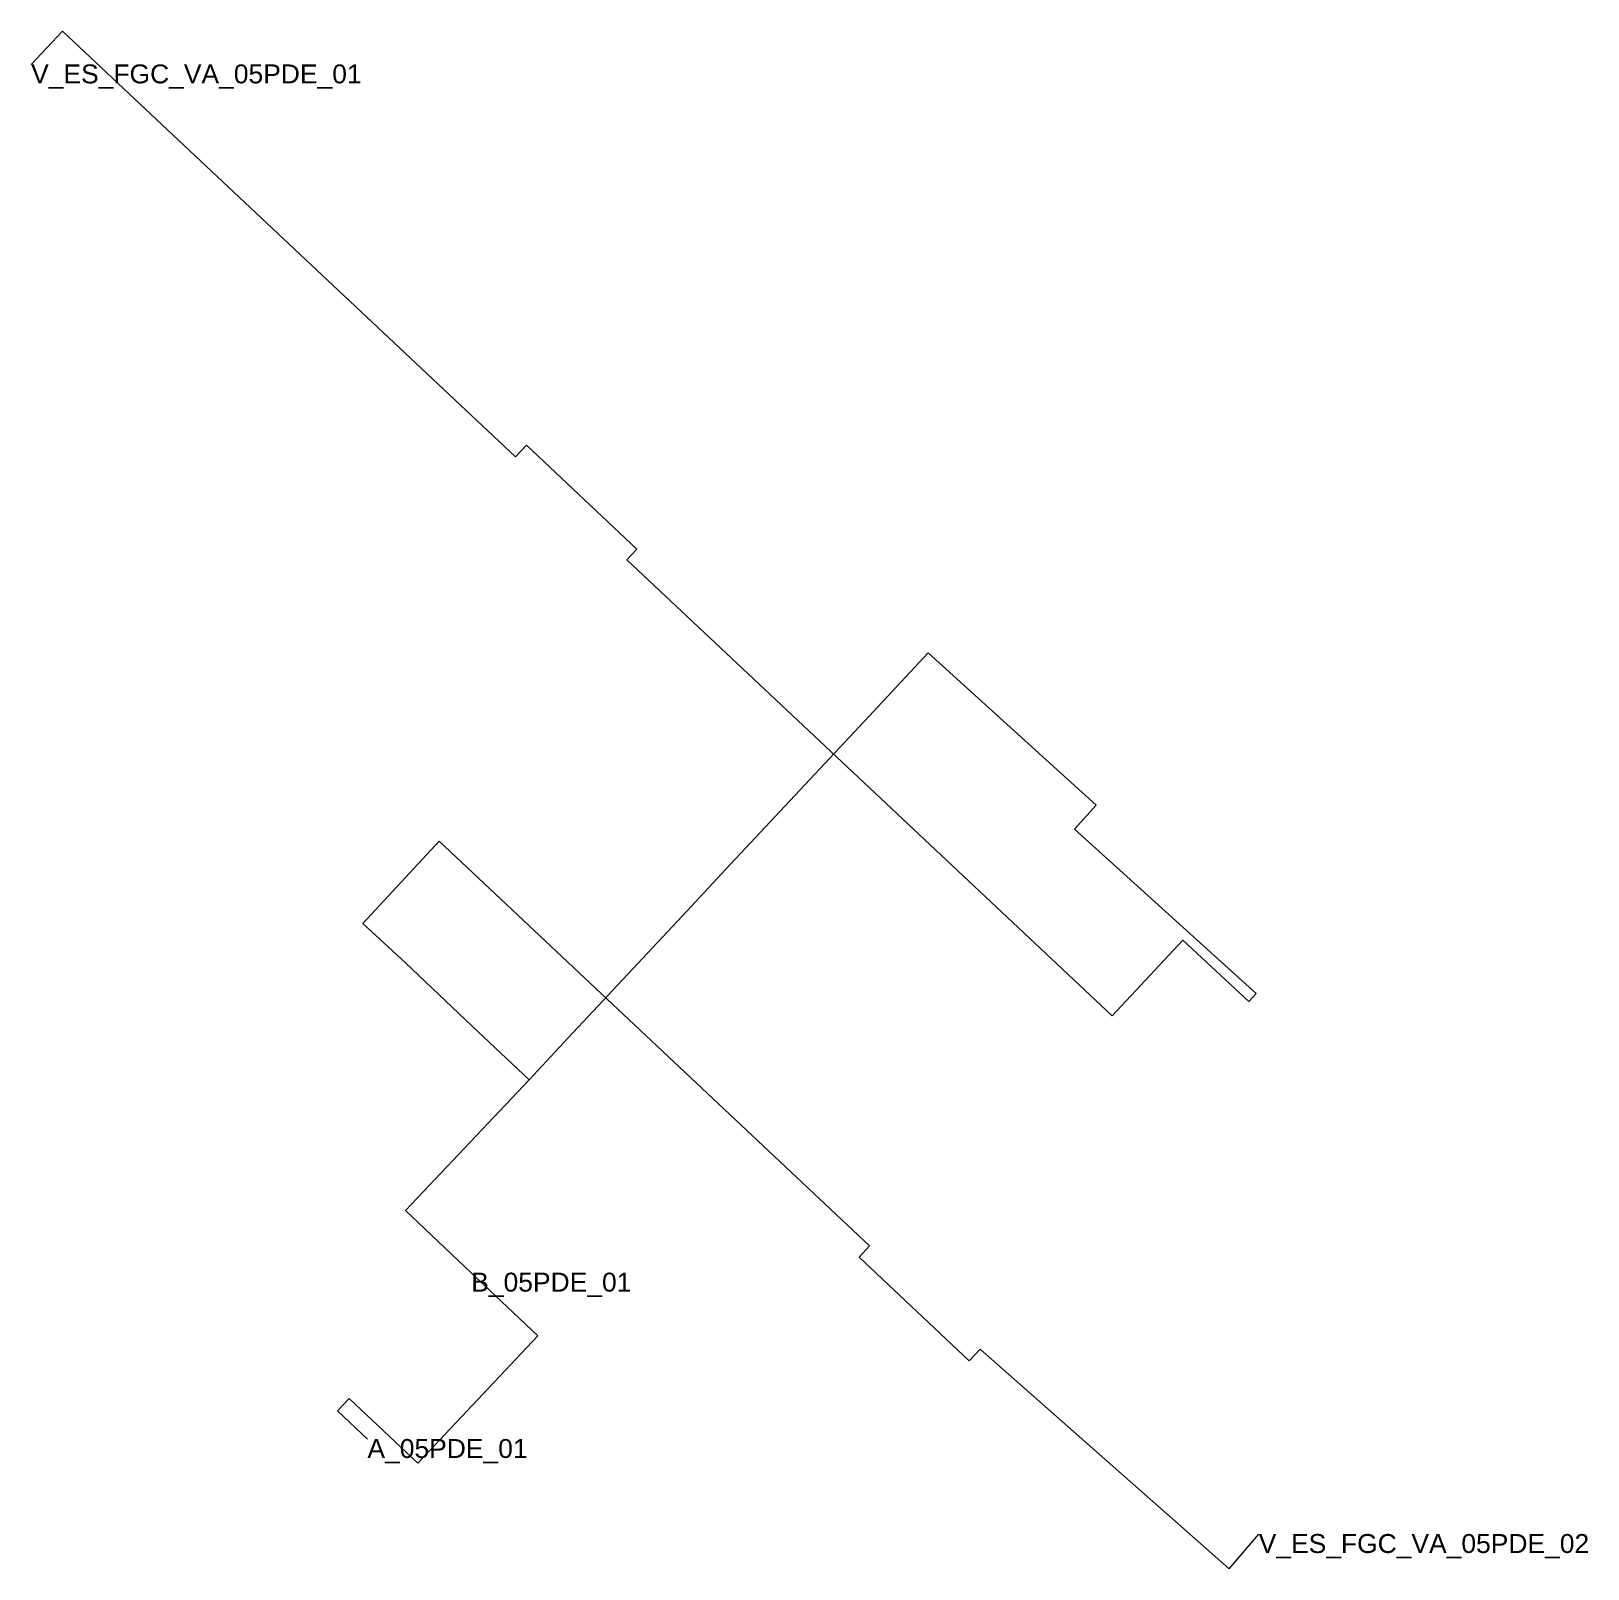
# Model space of a CAD drawing. Header units: metres. Extents: x 428328.4 to 428369.5, y 4583885.1 to 4583925.7.
import ezdxf
from ezdxf.enums import TextEntityAlignment as Align

# ---------------------------------------------------------------- set-up
doc = ezdxf.new("R2010")
doc.units = ezdxf.units.M
doc.header["$MEASUREMENT"] = 0
for name, color, linetype, lineweight, true_color in [('01_A_AccesTren_t', 40, 'Continuous', 0, 0xffd600), ('01_C_AccesExt_t', 251, 'Continuous', 0, 0x646464), ('01_I_Ascensor_l', 251, 'Continuous', 0, 0x646464), ('01_I_BarreraTarifaria_t', 251, 'Continuous', 0, 0x646464), ('01_I_Horitzontal_l', 251, 'Continuous', 0, 0x646464), ('01_I_Rampa_l', 251, 'Continuous', 0, 0x646464)]:
    doc.layers.add(name, color=color, linetype=linetype, lineweight=lineweight, true_color=true_color)
doc.styles.add('Style-Arial', font='arial.ttf')

msp = doc.modelspace()

# ---------------------------------------------------------------- linework, layer by layer
at = {"layer": '01_I_Ascensor_l'}
for p, q in [((428340.013384, 4583899.438451, -10), (428338.246019, 4583901.107165, -20)), ((428360.732931, 4583900.300797, -10), (428360.538118, 4583900.090245, -20)), ((428336.758702, 4583889.599255, -10), (428336.451185, 4583889.273597))]:
    msp.add_line(p, q, dxfattribs=at)
at = {"layer": '01_I_Horitzontal_l'}
for p, q in [((428345.691634, 4583902.486589, -10), (428346.716056, 4583903.582295, -10)), ((428341.515658, 4583898.020031, -10), (428340.013384, 4583899.438451, -10)), ((428341.515658, 4583898.020031, -10), (428342.550584, 4583899.126972, -10)), ((428337.241846, 4583888.526979), (428336.451185, 4583889.273597))]:
    msp.add_line(p, q, dxfattribs=at)
at = {"layer": '01_I_Horitzontal_l', "flags": 128}
for points, elevation in [([(428360.538118, 4583900.090245), (428358.791402, 4583901.7064), (428356.926487, 4583899.70992), (428344.096109, 4583911.760286), (428344.361624, 4583912.042989), (428341.443396, 4583914.783805), (428341.158361, 4583914.48032), (428329.185242, 4583925.727271), (428328.352593, 4583924.847549)], -20), ([(428350.368292, 4583907.488669), (428352.061718, 4583909.29993), (428356.505349, 4583905.272349), (428355.929098, 4583904.637572), (428360.732931, 4583900.300797)], -10), ([(428338.246019, 4583901.107165), (428337.120928, 4583902.149765), (428339.139432, 4583904.327973), (428350.513185, 4583893.628981), (428350.237673, 4583893.336092), (428353.150539, 4583890.596036), (428353.437375, 4583890.900962), (428360.017081, 4583885.097075), (428360.799343, 4583886.016531)], -20), ([(428339.98576, 4583892.922879), (428338.249286, 4583894.562427), (428341.514725, 4583898.020913)], -10), ([(428336.758702, 4583889.599255), (428338.569411, 4583887.889617), (428341.749441, 4583891.257645), (428339.98576, 4583892.922879)], -10)]:
    msp.add_lwpolyline(points, dxfattribs=dict(at, elevation=elevation))
at = {"layer": '01_I_Rampa_l'}
for p, q in [((428346.716059, 4583903.582298, -10), (428350.368217, 4583907.488588, -10)), ((428342.550584, 4583899.126972, -10), (428345.691631, 4583902.486586, -10))]:
    msp.add_line(p, q, dxfattribs=at)

# ---------------------------------------------------------------- texts
at = {"layer": '01_A_AccesTren_t', "style": 'Style-Arial'}
for s, p in [('V_ES_FGC_VA_05PDE_01', (428328.352593, 4583924.847549, -20)), ('V_ES_FGC_VA_05PDE_02', (428360.799343, 4583886.016531, -20))]:
    msp.add_text(s, height=0.5, dxfattribs=at).set_placement(p, align=Align.TOP_LEFT)
at = {"layer": '01_C_AccesExt_t', "style": 'Style-Arial'}
msp.add_text('A_05PDE_01', height=0.5, dxfattribs=at).set_placement((428337.241846, 4583888.526979), align=Align.TOP_LEFT)
at = {"layer": '01_I_BarreraTarifaria_t', "style": 'Style-Arial'}
msp.add_text('B_05PDE_01', height=0.5, dxfattribs=at).set_placement((428339.98576, 4583892.922879, -10), align=Align.TOP_LEFT)

doc.saveas('drawing.dxf')
